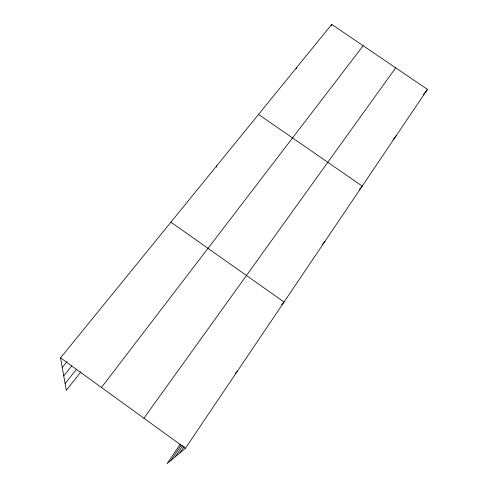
<?xml version="1.0" encoding="UTF-8"?>
<svg xmlns="http://www.w3.org/2000/svg" width="488" height="488" viewBox="0 0 488 488"><rect width="100%" height="100%" fill="white"/><g stroke="black" fill="none" stroke-linecap="round" stroke-linejoin="round"><path stroke-width="0.73" d="M216.269 167.201L216.77 165.767M296.1 68.832L296.704 67.484M331.084 25.773L331.742 24.4L427.445 89.389L185.397 448.289L167.085 463.6L180.34 444.104M179.907 452.876L184.165 446.575M170.891 460.422L181.091 445.385M175.229 456.792L182.878 445.501M143.899 418.222L395.689 67.826M101.455 387.478L363.151 45.732M423.279 94.812L427.445 89.389M392.98 139.836L396.25 135.652M80.947 371.807L66.307 390.345L60.555 357.85L331.742 24.4M65.111 383.58L76.427 369.343M359.449 189.588L362.23 186.093L258.53 114.424M63.745 375.882L71.797 365.817M62.275 367.574L67.045 361.657M322.178 244.738L324.99 241.31M281.643 304.817L284.046 302.011L170.904 222.162M235.369 373.35L237.381 371.203M60.555 357.85L185.397 448.289"/></g></svg>
